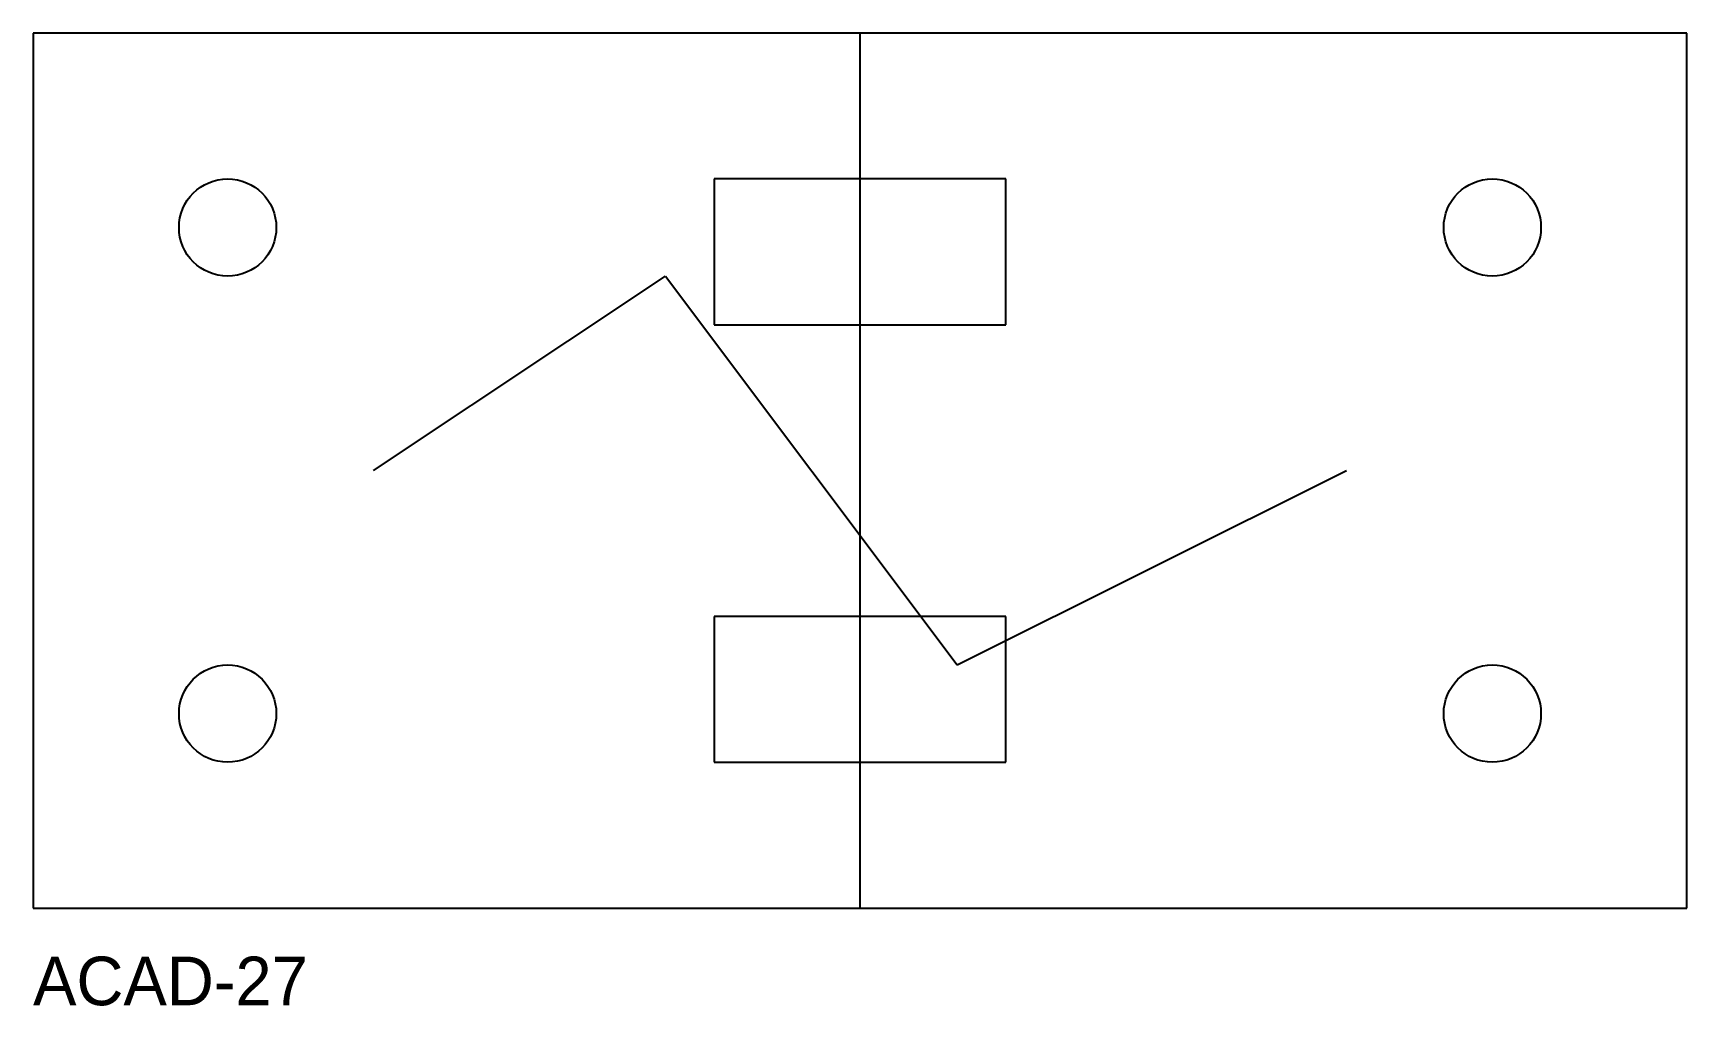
# Model space of a CAD drawing. Header units: metres. Extents: x 0 to 170, y -10 to 90.
import ezdxf

# ---------------------------------------------------------------- set-up
doc = ezdxf.new("R2010")
doc.units = ezdxf.units.M
for name, color, linetype in [('ANNOTATION', 7, 'Continuous'), ('CENTER', 7, 'Continuous'), ('CUTOUT', 7, 'Continuous'), ('HOLE', 7, 'Continuous'), ('OUTLINE', 7, 'Continuous'), ('SLOT', 7, 'Continuous')]:
    doc.layers.add(name, color=color, linetype=linetype)

msp = doc.modelspace()

# ---------------------------------------------------------------- linework, layer by layer
at = {"layer": 'CENTER'}
msp.add_line((85, 0), (85, 90), dxfattribs=at)
at = {"layer": 'CUTOUT'}
for p, q in [((100, 75), (70, 75)), ((70, 75), (70, 60)), ((100, 60), (100, 75)), ((70, 60), (100, 60)), ((100, 30), (70, 30)), ((70, 30), (70, 15)), ((100, 15), (100, 30)), ((70, 15), (100, 15))]:
    msp.add_line(p, q, dxfattribs=at)
at = {"layer": 'HOLE'}
for centre in [(20, 70), (150, 70), (20, 20), (150, 20)]:
    msp.add_circle(centre, 5, dxfattribs=at)
at = {"layer": 'OUTLINE'}
for p, q in [((170, 90), (0, 90)), ((0, 90), (0, 0)), ((170, 0), (170, 90)), ((0, 0), (170, 0))]:
    msp.add_line(p, q, dxfattribs=at)
at = {"layer": 'SLOT'}
for p, q in [((35, 45), (65, 65)), ((65, 65), (95, 25)), ((95, 25), (135, 45))]:
    msp.add_line(p, q, dxfattribs=at)

# ---------------------------------------------------------------- texts
at = {"layer": 'ANNOTATION'}
msp.add_text('ACAD-27', height=5, dxfattribs=at).set_placement((0, -10))

doc.saveas('drawing.dxf')
